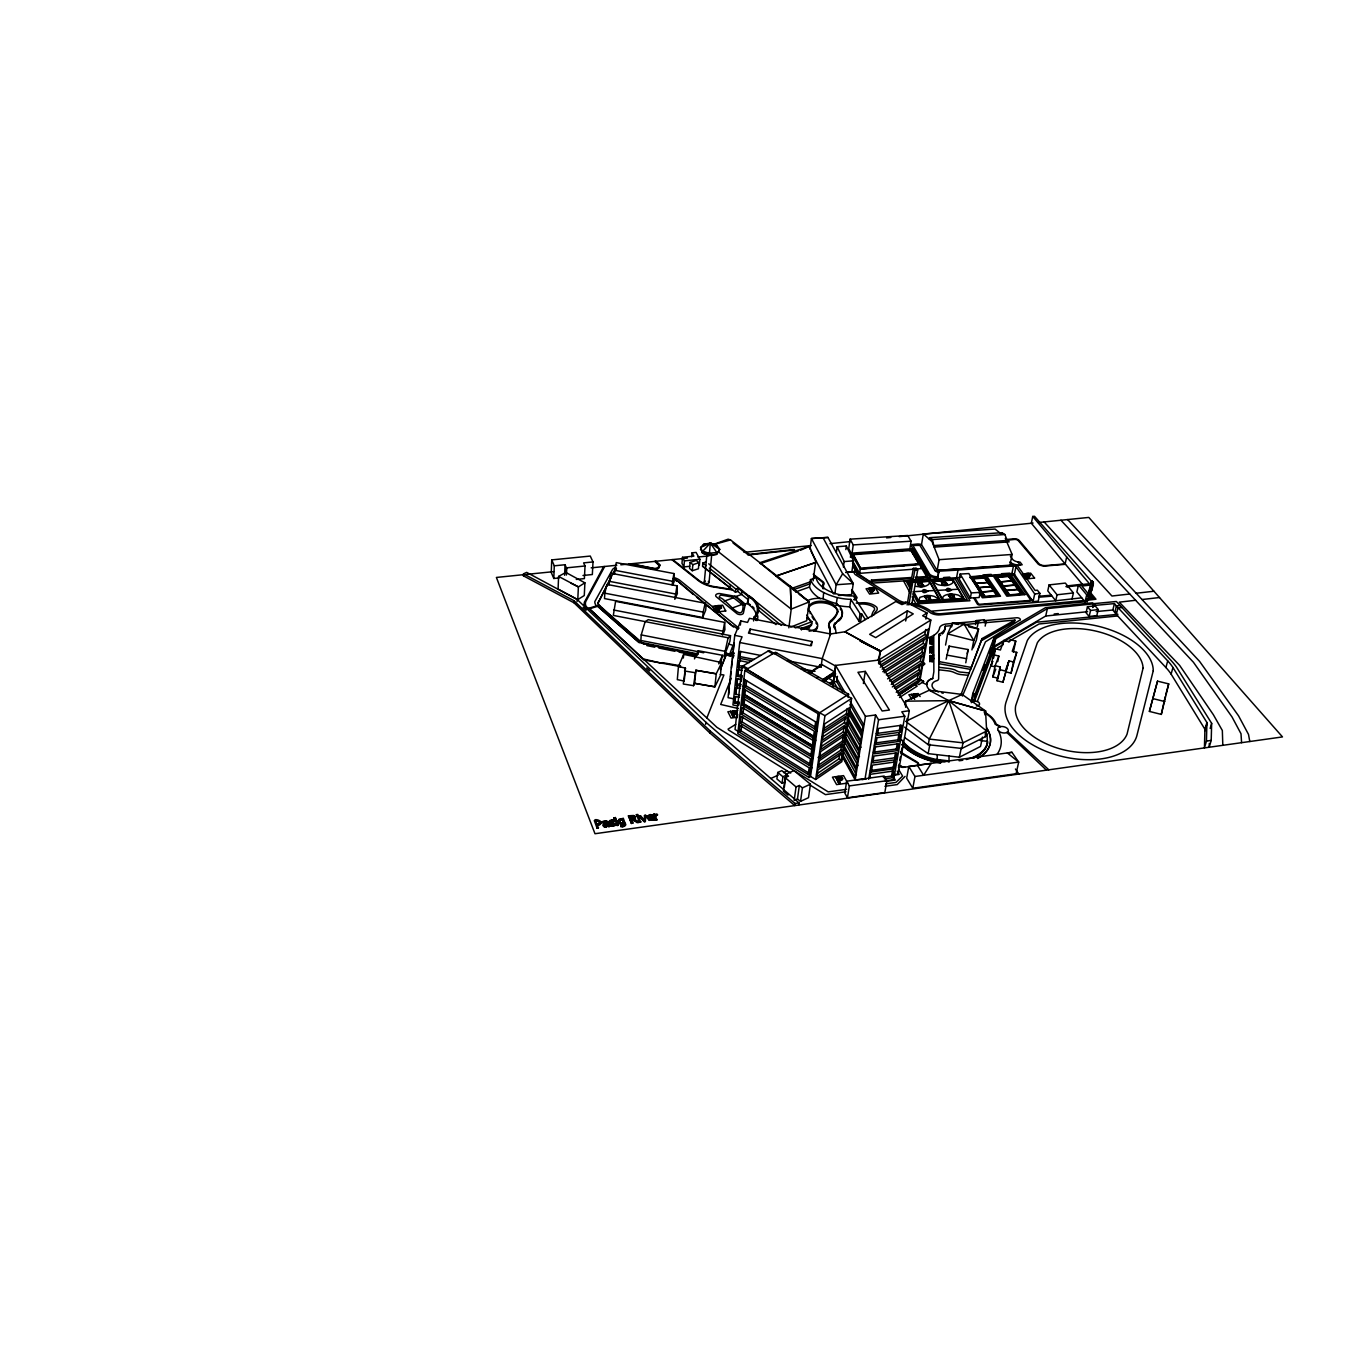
<?xml version="1.0" encoding="UTF-8"?>
<svg xmlns="http://www.w3.org/2000/svg" width="1350" height="1350" viewBox="0 0 1350 1350"><rect width="100%" height="100%" fill="white"/><g stroke="black" fill="none" stroke-linecap="round" stroke-linejoin="round"><path stroke-width="1.5" d="M905.631 707.248L905.631 701.173L929.222 690.255L962.145 694.44L985.567 710.994L986.647 731.042L985.483 736.661L961.875 748.474L928.243 744.727L904.618 727.127M523.513 573.851L574.037 600.733L710.151 730.958L795.032 803.469L794.745 805.596L709.948 733.067L573.936 602.758L523.462 575.842L523.513 573.851L526.669 572.383L577.192 599.518L705.864 722.233L799.014 802.913L798.711 805.039M1209.279 743.445L1209.178 747.242L1211.203 740.424L1211.659 723.347L1176.441 667.035A105.165 57.544 13 0 0 1170.467 659.812L1116.349 601.492L1094.259 603.619L1093.483 606.825M644.321 820.327L644.49 815.501L645.722 815.333L645.351 821.526L644.271 821.678L639.326 816.548L640.626 816.041L644.321 820.327L640.626 816.041M1206.917 722.503L1204.926 729.27L1204.436 747.917L1206.444 741.099L1206.917 722.503L1172.947 667.491A69.322 37.513 13.4 0 0 1167.716 660.892L1116.433 605.981L1119.825 605.593M582.981 575.488L592.346 574.526L593.004 561.938L590.271 556.065L551.728 559.896L551.256 572.518L553.804 578.475L559.153 577.918M553.804 578.475L554.293 565.819L551.728 559.896M951.463 625.674L945.321 626.214A21.921 11.998 9.7 0 1 939.127 634.196L938.638 678.898A4.826 2.734 10.4 0 1 935.972 680.923A10.952 6.261 10.7 0 0 935.162 690.188A10.26 5.856 10.7 0 0 936.444 690.981L937.896 691.673A10.26 5.856 10.7 0 0 938.402 691.875M558.596 576.416L558.09 589.089L577.783 599.619L584.28 595.519L584.904 582.829L565.819 572.434L558.596 576.416L578.391 586.896L584.904 582.829M564.604 575.269L565.042 564.739L554.293 565.819M566.19 573.278L566.409 567.861L565.042 564.739M566.409 575.049L566.713 567.827M573.936 602.758L574.037 600.733M577.091 601.526L577.192 599.518M577.783 599.619L578.391 586.896L571.134 583.284M593.004 561.938L583.605 562.883L585.023 565.987L584.398 578.61L576.298 579.437M790.712 773.077L716.968 727.38L588.853 608.259L597.054 605.711L639.09 642.516L697.191 654.986M933.323 646.144L932.108 649.62M933.373 641.301L931.821 644.608L933.069 640.98M933.592 658.901L931.972 662.074L933.559 658.547M931.922 658.209L933.407 654.649L931.905 658.007M639.09 642.516L597.054 605.711M597.51 606.116L596.633 606.083A15.744 8.792 3.4 0 1 594.81 601.627L612.579 569.43A7.931 4.32 3.6 0 1 616.039 567.422M697.579 654.666L643.275 643.68L599.467 606.234A8.758 4.894 3.4 0 1 598.033 603.045L614.824 569.886A4.522 2.464 3.6 0 1 616.494 568.637M599.467 606.234L599.518 605.458A8.758 4.894 3.4 0 1 598.084 602.286M604.834 593.173L604.513 598.573L702.675 617.507L705.645 610.318L706.168 604.918L705.173 603.231L606.909 584.398L604.834 593.173L703.181 612.107L702.675 617.507M601.29 823.196C600.413 817.881 587.79 819.585 600.851 821.694M608.934 584.871L610.875 573.227L676.974 585.833L677.346 593.595L674.814 599.333L676.974 585.833M595.873 821.205C598.86 819.72 602.066 824.732 597.004 824.496L595.873 821.205L599.113 821.273L599.889 823.382M597.004 824.496L599.754 823.314M597.122 828.276L598.421 827.769L597.122 828.276L594.287 820.547M601.206 823.298C594.844 825.879 600.952 826.267 601.172 821.931M614.52 573.834L614.824 569.886M722.874 634.854L724.899 629.691L724.663 622.384L615.6 601.341L613.305 615.414L728.123 637.774L730.519 635.664L648.202 619.684L645.148 621.658L641.233 634.922L640.845 640.474L703.671 652.776M606.454 822.369C602.353 823.028 600.716 821.053 606.167 820.918A2.143 1.401 3.3 0 1 607.483 821.559L609.508 826.538L608.091 825.778L605.138 827.179A2.244 1.468 3.3 0 1 603.939 826.689L603.18 825.39M602.623 822.774L602.269 821.492M603.366 824.276L606.808 822.555M607.77 825.339C600.936 818.488 606.994 832.984 607.179 823.466M608.31 826.706L608.091 825.778M609.508 826.538L608.327 826.386M613.98 824.698L610.234 824.648L610.622 826.031C626.4 825.964 599.096 817.138 615.398 824.394M610.622 826.031L610.234 824.648M613.946 824.057C599.889 821.526 620.392 818.387 610.166 820.581M614.031 818.083L615.414 817.56L615.786 818.842L614.031 818.083L615.414 817.56M610.571 821.441L613.997 821.07L610.352 821.728M614.419 819.045L614.048 817.746M614.891 819.619L616.072 819.788L618.283 825.306L617.085 825.474L614.891 819.619L616.089 819.45L618.283 825.306M1089.889 597.223L1088.151 596.16L1089.889 597.223L1093.382 582.474L1091.914 580.686L1088.066 593.679M615.786 818.842L614.436 818.708M617.085 825.474L618.317 824.985M619.447 821.239L620.072 819.754L622.536 819.602C627.379 828.765 614.081 819.501 622.519 819.939L623.751 822.96M624.341 825.019C618.553 825.458 622.316 827.381 624.442 824.513M625.556 825.086C622.536 828.225 619.515 826.841 625.371 825.508M618.283 820.53L623.329 818.438L625.523 824.327M623.329 818.438L619.245 819.045L618.182 821.053M624.409 824.833L624.257 824.209M640.069 641.959L599.518 605.458M638.837 822.099L631.547 820.024L632.762 822.96L631.462 823.466L628.476 815.788L633.487 815.501A2.717 1.772 4.1 0 1 634.922 816.446L635.361 818.049A3.223 2.109 4.1 0 1 634.787 819.264L638.82 822.437L634.112 819.703M634.078 817.898L631.192 819.551C626.636 812.413 639.174 818.724 631.209 819.214L630.079 816.446M643.275 643.68L640.136 641.166M631.462 823.466L628.476 815.788M632.728 823.298L631.547 820.024M588.853 608.259L643.866 659.88L680.518 666.579M638.82 822.437L637.183 822.673L632.998 819.838M636.373 814.641L638.094 815.754L636.744 815.94L636.373 814.641L637.723 814.455L638.094 815.754M832.883 619.971A53.156 29.261 7 0 0 837.472 612.799L837.776 609.964L833.929 604.918A14.732 8.117 7.7 0 0 814.708 602.066A14.732 8.117 7.7 0 0 810.321 612.141L810.135 613.609M636.744 815.94L638.128 815.417M637.234 816.514L638.415 816.345L637.234 816.514L639.495 822.336L640.71 821.846L639.495 822.336M644.49 815.501L645.722 815.333M644.271 821.678L639.343 816.21M645.351 821.526L644.304 821.34M648.219 817.56L651.983 816.699L648.219 817.56L648.169 816.598M653.451 817.256C639.816 818.201 659.07 819.737 651.645 814.978A2.413 1.569 4.6 0 0 649.974 814.607L647.072 816.598M662.327 663.424L643.916 659.087M653.434 814.252L655.779 819.737L656.944 819.906L655.746 820.074L653.417 814.59L654.615 814.084C656.859 816.075 658.749 812.227 654.936 815.231M672.081 584.803L673.903 573.548L616.275 562.612L614.739 570.274L672.367 581.242M648.54 817.931L650.194 819.821L653.873 818.572L654.278 819.923L649.114 820.344L647.021 816.801M654.615 814.084L653.417 814.59M654.278 819.923L649.789 820.26L647.308 818.049M657.602 814.725L655.273 816.008L657.501 815.062M672.975 578.509A12.218 6.699 4.6 0 1 677.295 580.753L693.326 594.489M699.317 565.329L699.874 559.288L696.111 552.42L692.061 552.825L693.866 556.133L682.492 557.297L681.986 563.338L683.893 566.916L689.681 566.308M683.893 566.916L684.416 560.858L682.492 557.297M678.442 666.596L685.429 668.048L683.303 684.011L693.546 685.682L694.659 683.336L714.909 686.829L720.377 675.574L721.71 662.597L683.674 654.345L678.442 666.596L677.312 679.624L684.264 681.075M690.103 562.41L689.58 568.451L692.297 570.729L698.406 568.772L698.962 562.714L696.229 560.452L690.103 562.41L692.837 564.671L692.297 570.729M691.706 556.841L692.061 552.825M683.353 658.041L683.674 654.345M684.433 679.219L685.429 668.048M707.535 554.951L702.54 553.163L700.599 547.476L703.569 544.337L710.37 543.071L717.103 545.586L719.736 549.366L716.597 554.361L711.045 555.255M703.401 546.193L703.569 544.337L708.817 543.814M672.722 559.575L698.642 580.163A26.274 14.226 5.6 0 0 713.289 586.44L732.038 589.444L702.557 566.19L702.844 563.068L706.236 561.853M693.546 685.682L695.874 670.309L716.226 673.802L721.71 662.597M704.295 582.171L706.928 554.006A2.43 1.299 5.3 0 0 709.442 555.424A2.43 1.299 5.3 0 0 711.754 554.226L709.071 582.373M697.967 654.261L698.304 650.734L722.503 655.307L720.444 664.031M716.917 547.459L717.103 545.586L710.37 543.071L700.599 547.476L702.54 553.163L709.003 555.137L716.597 554.361L719.736 549.366L710.37 543.071L702.709 551.273L709.172 553.264L716.766 552.487L710.37 543.071L709.206 555.542M715.365 606.42C716.293 605.273 721.896 604.783 721.491 607.922C718.2 609.795 718.976 609.103 717.964 611.246L715.365 606.42C719.145 604.159 724.494 609.086 717.795 608.783L716.799 606.319L717.795 608.783M705.662 724.326L705.864 722.233M717.964 611.246L715.416 605.88M932.293 643.056L931.787 639.023L930.167 639.529M932.226 639.039L932.209 643.494L930.353 643.275L930.369 639.073L931.348 638.972C933.052 641.537 929.796 643.714 931.399 642.971M930.386 647.916L932.175 647.781L932.361 652.134L929.964 651.847L929.998 647.73L930.201 651.527M930.234 660.015L932.884 660.133L930.707 660.285C928.564 653.974 934.774 655.881 932.377 660.96L930.487 660.724L930.623 656.336L931.534 656.319L931.551 660.437M709.948 733.067L710.151 730.958M722.385 634.753L724.663 622.384M748.018 599.535L737.792 591.418L735.446 592.211L730.013 587.79L730.333 584.651L709.307 568.148M931.871 643.191L931.787 639.023M931.77 647.916L932.175 652.269L930.285 652.05L930.403 647.173L929.711 649.35M931.821 651.983L931.736 647.747M932.394 656.404L932.023 660.656M728.123 637.774L723.938 656.758L729.945 641.183L730.519 635.664M726.216 654.986L730.789 655.914L726.216 654.986L720.36 669.566M728.814 644.085L732.999 645.317L729.709 654.058L725.304 653.197L729.709 654.058M735.446 592.211L735.784 589.056L730.333 584.651M677.295 580.753L733.573 626.906L704.599 603.568M737.792 591.418L738.129 588.263L735.784 589.056M734.079 652.911L731.936 652.472L733.995 653.687M925.881 619.076L926.961 612.967L905.951 602.033L902.019 604.631L895.843 601.526L844.965 631.766L830.587 633.977L749.452 618.317L747.546 622.417L740.796 620.949L734.737 635.327L728.072 697.663L733.455 698.794M728.646 694.642L729.354 688.028M729.776 684.146L730.316 679.151M730.553 676.941L731.076 671.912M731.498 668.014L732.223 661.264M732.645 657.332L733.185 652.236M733.421 649.991L734.164 643.14M738.129 588.263L741.909 591.334L741.572 594.472L736.02 596.481L719.888 593.578A4.05 2.228 5.6 0 0 715.888 594.844L715.719 595.232A4.05 2.228 5.6 0 0 716.411 596.869L736.881 613.558A3.662 2.042 6.1 0 0 740.931 614.554A3.662 2.042 6.1 0 0 743.445 612.833L745.318 604.209L748.001 603.214A32.029 17.921 5.8 0 1 750.313 604.766M733.219 717.12L730.586 711.366L733.219 717.12L734.383 716.462L733.371 714.504L734.333 716.985M740.357 625.084L740.796 620.949M733.016 714.437L732.004 711.821L733.016 714.437L735.716 714.066L736.763 712.614L732.679 711.096M734.737 635.327L742.078 636.846L739.733 642.499L732.932 704.97L737.066 705.797M738.72 703.907L734.636 703.08L735.362 696.448L739.446 697.275M735.598 694.221L736.881 686.07L735.598 694.221L739.699 695.048M740.678 686.188L736.577 685.344L737.303 678.628L741.437 679.455M741.69 677.211L737.556 676.384L738.298 669.617L742.331 670.427M738.534 667.373L739.935 658.817L738.534 667.373L742.584 668.183M751.68 660.707L739.53 658.311L740.289 651.442L760.59 655.425M734.636 703.08L735.699 696.701M736.577 685.344L737.691 678.797M737.556 676.384L738.855 668.098M739.53 658.311L740.728 651.476M757.232 620.511L755.139 617.288A32.13 17.871 5.8 0 0 748.828 595.721L747.191 603.501A32.214 18.039 5.8 0 1 756.472 615.853M748.001 603.214L748.828 595.721M848.104 697.494L848.593 694.237L775.508 652.219L744.846 670.427L737.775 733.539L809.055 777.499L810.54 776.503L815.67 779.49L841.843 761.687L851.614 698.372L769.061 650.498L742.044 666.461L735.058 729.489L808.194 774.562L809.663 773.55L739.935 730.148M737.319 717.727L737.691 714.369M738.686 705.375L739.058 701.983M741.336 681.514L741.909 676.316M749.621 633.234L750.077 629.1L811.974 641.52L811.417 645.671M739.918 725.338L739.176 732.038L741.049 730.839L741.673 725.271M740.171 723.077L740.931 716.344L810.405 758.7L809.443 765.517L740.171 723.077L742.095 721.913L742.669 716.85M741.96 712.226L812.227 755.46L810.726 756.456L741.184 714.116L741.96 707.316L811.704 749.604M742.213 705.071L742.972 698.237L744.542 697.292L743.766 704.109L813.577 746.314L812.025 747.326L742.213 705.071L744.12 703.89L744.508 700.481M745.436 689.833L744.846 694.997L814.928 737.1L813.324 738.129L743.226 695.976L745.048 679.877M744.272 686.812L746.01 685.749L746.601 680.552M743.867 706.151L743.108 712.935L741.184 714.116M753.57 620.966L753.992 617.186A32.316 17.972 5.8 0 0 748.018 596.008M768.926 740.947L769.213 738.686M788.839 627.851L791.252 608.951L790.374 586.339L730.519 539.933L728.139 539.19L712.429 544.792M782.055 783.27L782.916 776.739L786.999 774.9L781.819 770.614L777.752 772.453L776.908 778.967L782.055 783.27L784.772 782.021M810 549.349L811.417 538.515L827.938 537.418L853.251 583.538L851.614 594.557L838.367 595.519M801.428 629.977L801.613 628.492A11.441 6.379 7.4 0 0 811.671 623.346L806.827 615.06M647.106 816.261L647.072 817.729M820.327 598.742A36.534 19.693 8 0 1 809.511 587.031L810.489 579.606L816.142 577.614A30.375 16.284 8 0 0 853.403 595.958L867.983 618.351M800.533 801.377L802.423 787.86L799.352 785.464L797.479 798.981L800.533 801.377L808.498 797.681L810.439 784.181L793.918 770.58L786.105 774.107L788.552 776.149L785.194 777.617L783.405 791.1L788.012 795.099M784.299 787.59L786.105 774.107M813.139 580.837L815.586 562.41L775.896 576.146L789.21 586.575M811.299 625.624A11.441 6.396 7.4 0 0 811.468 624.831L811.907 621.658L807.081 617.861M1088.589 594.321L1092.116 581.108L1087.307 601.611L940.191 614.874A10.007 5.4 9.8 0 1 930.791 613.035L929.272 611.938A30.611 16.757 9.4 0 0 910.018 604.294M785.194 777.617L796.044 786.932L794.171 800.449L797.479 798.981M807.536 600.666A18.546 10.209 7.7 0 1 819.619 598.371L823.095 598.691L823.669 592.549L821.34 591.283A36.636 19.626 8 0 1 810.489 579.606M836.392 552.167L837.152 546.733L846.349 545.991L853.47 560.807L851.85 571.742L846.298 572.214M808.194 774.562L809.156 767.796L738.771 724.646M810.726 756.456L814.32 731.177L744.002 689.091M743.091 686.104L814.641 728.882L815.636 721.862M830.115 634.095A68.378 38.509 6.6 0 0 829.524 628.864L829.558 626.754A13.044 7.256 8.2 0 1 830.756 620.629A53.19 29.244 7 0 0 837.675 611.331L837.472 612.799M830.756 620.629L830.537 622.114A13.027 7.256 8.2 0 0 829.339 628.239M834.857 593.966L836.156 584.752L842.636 573.716L822.96 537.621M809.055 777.499L818.134 713.728L848.593 694.237M810.54 776.503L819.653 712.766L742.044 666.461M837.574 611.432L835.026 605.947M836.376 603.585L837.236 597.577L836.021 597.24A47.554 25.363 8 0 1 824.698 593.055L823.669 592.549M836.798 603.906L836.578 605.374L836.477 603.669L837.945 604.8A23.642 13.044 7.6 0 1 839.076 619.447L834.587 624.476A10.108 5.619 8.2 0 0 834.283 627.446L834.789 628.864M834.587 624.476L839.076 619.447M834.283 627.446L834.486 625.961A10.108 5.619 8.2 0 1 834.806 622.991M843.379 567.051L844.172 561.583L837.152 546.733M845.826 549.602L846.349 545.991M909.512 550.699L911.098 541.181L907.706 535.494L850.095 539.156L848.728 548.691L851.732 554.242M815.67 779.49L824.934 715.702L851.614 698.372M819.619 758.498L820.614 751.646L845.033 735.345L843.986 742.163L819.619 758.498L818.033 757.536L842.4 741.217L843.446 734.417M850.399 557.331L851.006 553.196L911.976 548.708L921.898 564.469L921.189 568.603L859.629 573.345L852.458 560.891M833.439 684.096L833.254 680.923L829.778 683.252M822.521 679.826L834.587 671.777L834.249 674.055L835.701 673.869M832.781 687.251L835.532 665.364L865.418 716.344L855.191 779.962L865.418 779.102M851.85 554.479L853.251 544.911L850.095 539.156M832.646 686.947L835.701 666.09L822.217 658.682L830.604 633.926M859.866 567.067L852.862 553.972L910.541 549.804L919.266 563.777L912.904 564.975M842.805 692.061L836.663 681.497L837.422 676.333M850.871 599.366L860.085 613.609L861.705 613.997L860.558 621.506L858.938 621.118L849.758 606.842L850.871 599.366A36.636 19.626 8 0 1 837.236 597.577M855.984 570.291L855.967 571.573L845.674 572.484M852.998 564.84L857.267 573.919L897.733 599.687A14.664 7.881 9.2 0 0 903.184 602.151L906.373 602.539M852.66 562.241L858.313 573.801L872.252 583.082L930.167 579.099L930.487 577.294L913.748 549.349L912.144 549.602L927.889 576.45L915.351 577.243M859.629 573.345L860.271 569.177L851.006 553.196M852.862 553.972L860.895 568.839L867.122 568.384M858.938 621.118L860.085 613.609M821.678 737.623L844.442 722.587L845.235 717.407M816.514 774.073L839.025 758.818L839.784 753.789M820.631 746.955L843.328 731.869L844.104 726.739M818.269 765.315L840.831 750.111L841.607 745.048M823.601 728.713L846.416 713.728L847.226 708.514M842.501 778.764C841.523 775.794 833.962 776.638 838.468 780.317L841.067 779.558L840.358 777.263M841.219 760.134L842.248 753.418L817.982 769.837L816.986 776.587L841.219 760.134L839.025 758.818M842.602 751.174L843.649 744.407L819.298 760.759L818.303 767.559L842.602 751.174L840.831 750.111M845.387 733.084L846.433 726.233L821.947 742.466L820.952 749.351L845.387 733.084L843.328 731.869M846.788 723.971L847.851 717.053L823.298 733.219L822.285 740.171L846.788 723.971L844.442 722.587M848.205 714.774L849.285 707.805L824.648 723.904L823.635 730.924L848.205 714.774L846.416 713.728M838.468 780.317L837.169 777.263M930.538 642.988L929.88 638.077L932.631 638.381L930.15 638.094M930.15 644.406L930.032 641.824L932.715 642.667L930.015 643.072L930.049 639.006M930.454 650.97L929.762 653.164L930.066 650.936M930.656 659.644L929.948 661.837L930.268 659.61M838.924 783.506L835.549 776.722L838.924 783.506L840.156 783.337L838.958 780.435L842.569 778.95M868.539 588.87C869.484 587.773 874.648 587.385 874.378 590.254C871.29 592.026 872.471 591.351 871.493 593.325L868.539 588.87C871.746 586.794 877.399 591.317 871.054 591.047L869.957 588.769L871.054 591.047M840.156 783.337L838.958 780.435M871.189 581.833L871.476 580.028L911.166 577.513M872.252 583.082L871.476 580.028M871.493 593.325L868.607 588.364M863.392 683.522L865.299 671.389L857.942 672.283L882.141 710.994L889.414 710.033L865.299 671.389M847.446 797.783L844.813 793.058L846.669 781.211L884.132 776.031L886.899 780.705L884.841 792.517L847.446 797.783L849.336 785.919L843.514 775.626L832.444 777.161L836.595 784.603L847.733 783.067M892.552 774.917L898.071 774.039L909.309 710.691L878.141 660.133L880.47 651.24L930.825 620.038L922.641 615.752L926.961 612.967M878.529 663.204L880.487 651.206L844.965 631.766L880.47 651.24L860.136 640.879L866.278 644.102M879.188 664.318L880.031 659.205L928.412 629.066L927.214 635.799L880.639 664.959M965.773 662.816L968.068 649.536L949.101 646.093L946.114 659.222M865.097 778.545L875.559 714.977L865.418 716.344M868.658 779.304L878.546 719.752L875.559 714.977M870.362 777.6L869.94 772.588M871.29 771.964L872.438 765.163L895.32 761.923L894.139 768.707L871.29 771.964L870.429 770.529L893.244 767.273L894.139 768.707M875.475 746.904L874.327 753.806L897.311 750.6L898.526 743.715L875.475 746.904L874.496 745.301M919.131 564.519L910.541 549.804M913.444 551.121L913.748 549.349M907.116 604.969L913.326 568.367L916.211 568.063L917.662 570.105L911.739 604.682M931.382 691.251A14.377 8.201 10.6 0 1 932.715 678.527L933.862 671.743L933.744 635.377A29.278 16.048 9.5 0 1 927.315 638.027M905.681 621L907.403 610.824L913.258 613.896L875.694 637.639L869.636 634.331L907.403 610.824M908.871 605.002L914.76 570.409L913.326 568.367M1005.294 538.38L1012.129 554.445L1009.935 565.161L937.153 570.476L921.51 544.624L923.332 533.942L995.051 529.048L1001.582 534.229L1001.903 532.693L929.61 537.671L929.34 539.224M919.029 580.551L920.076 580.466M919.738 580.5L918.996 582.542L919.333 580.534M895.708 759.679L896.906 752.861L873.939 756.067L872.809 762.919L895.708 759.679L894.577 757.839L895.472 752.726M900.534 732.223L901.766 725.237L878.563 728.392L877.399 735.379L900.534 732.223L899.37 730.367L900.281 725.136M884.284 778.899L892.552 777.701L891.557 776.064L892.738 769.331M893.244 767.273L894.442 760.489L895.32 761.923M897.311 750.6L896.316 748.997L897.21 743.833M898.914 741.437L900.129 734.501L877.011 737.691L875.863 744.626L898.914 741.437L897.919 739.851L899.134 732.932M904.972 704.953L905.631 701.173L948.746 700.65L985.567 710.994L984.791 714.791M892.552 777.701L893.734 770.968L870.919 774.225M929.61 537.671L932.377 539.561L934.183 547.104L1009.125 541.873L1007.201 539.46L1013.867 538.768A4.134 2.076 10.5 0 1 1019.115 540.337L1038.859 563.642A5.248 2.666 11.1 0 0 1045.541 565.566L1065.133 563.895L1083.004 585.006L1068.356 586.642A2.784 1.434 11.8 0 0 1067.124 587.301M909.309 710.691L901.783 711.821L904.787 716.226L893.616 779.709L885.313 780.908M898.493 767.492L899.083 764.134M899.775 760.202L900.382 756.81M901.074 752.878L901.986 747.782M902.677 743.816L903.285 740.391M906.542 721.997L907.166 718.521M913.562 698.186L911.503 694.356L914.726 699.351M928.614 597.527L929.796 597.628M929.762 596.903L928.699 599.721L928.716 596.987M928.699 599.721L928.986 597.493M912.819 695.301L916.228 695.908L914.102 697.292L912.904 694.794L917.46 696.077M882.124 669.161L923.181 643.342L923.771 640.001M879.981 662.529L924.851 634.5L925.746 629.471M889.532 681.041L920.396 661.129L921.274 656.201M886.326 674.899L921.932 652.337L922.809 647.376M914.102 697.292L912.904 694.794M896.231 692.297L917.426 678.594L918.304 673.717M892.316 686.914L918.877 669.853L919.755 664.959M937.153 570.476L939.094 559.693L932.023 541.586L923.332 533.942M938.722 570.223L937.896 578.88L938.722 570.223L1015.605 565.228A1.823 0.928 10.7 0 1 1017.427 565.65L1035.079 590.439L1037.374 590.186L1039.905 593.376L1038.217 601.121L1033.02 601.712L1014.407 574.273A2.295 1.181 10.7 0 0 1011.892 573.632L970.903 576.686M898.155 693.394L919.35 679.674L920.514 673.161L895.742 689.124M894.341 688.078L920.903 670.984L922.067 664.453L891.236 684.416M891.608 682.222L922.455 662.276L923.636 655.695L887.591 678.881M888.452 676.097L924.024 653.501L925.222 646.869L884.216 672.773M882.799 671.676L925.611 644.676L926.809 637.993L880.284 667.187M930.825 620.038L919.839 681.227L897.952 695.436M923.721 662.799L924.21 663.862L922.573 664.959M922.219 682.476L926.792 684.653A14.377 8.201 10.6 0 1 932.766 678.324L932.715 678.527M930.015 643.072L932.226 643.326M920.548 679.641L923.619 681.581L920.514 679.826M908.803 766.446L906.677 778.191L912.802 788.265L1016.077 773.736L1018.693 762.075L1011.96 752.304L908.803 766.446L914.963 776.486L912.802 788.265M942.671 578.661L943.853 578.762M929.964 651.847C933.238 652.354 928.597 644.726 932.631 648.253M943.414 579.336L942.654 581.377L943.026 579.369M932.361 639.799L932.715 642.667M842.636 778.579L841.944 780.199L838.856 781.026M930.403 660.201L930.184 656.353L932.833 656.977M932.361 652.134C931.838 650.211 929.526 654.058 931.247 647.848L931.365 651.915M945.321 626.214L944.949 628.189A21.904 11.998 9.7 0 1 943.431 632.711M939.127 634.196L939.33 663.744L970.667 669.414L982.074 638.567L1014.913 620.089L1014.491 622.029L981.669 640.541M952.864 596.531L953.91 596.447M953.201 598.489L953.184 596.514M1033.02 601.712L1034.691 593.966L1015.976 566.629A2.295 1.181 10.7 0 0 1013.462 565.971L957.994 570.071L956.559 577.766L969.941 600.75L915.958 603.872L912.144 596.801M945.557 645.064L947.649 633.909L952.358 623.16L964.086 624.038L978.564 629.016L976.371 640.136L973.164 647.882M928.243 744.727L929.323 739.007L907.318 722.689M960.171 574.054L959.226 579.15L970.346 598.033L979.138 597.51L980.134 592.38L968.861 573.564L960.171 574.054L971.342 592.903L970.346 598.033M951.666 626.856L952.358 623.16L958.416 624.51M982.479 737.083L980.539 746.432L959.394 757.249L928.159 753.621L929.914 744.221M948.324 650.194L949.101 646.093M937.187 760.556L937.237 754.667M967.258 653.653L968.068 649.536M975.544 624.611L976.337 620.578L984.201 619.667L985.972 622.063L985.162 626.113M949.016 761.94L949.033 756.034M971.933 649.907L973.772 640.592L978.564 629.016L968.49 626.771M977.299 627.024L978.109 622.991L976.337 620.578M982.074 638.567L961.318 693.799A8.691 4.978 10.9 0 1 960.795 694.71M959.394 757.249L961.284 747.849M1093.567 603.838L1047.381 608.58L995.625 638.736L994.073 646.296L973.654 701.73L971.257 701.207L972.81 693.478L994.022 637.926L1045.592 607.601L1092.707 602.809L1093.567 603.838L1092.673 607.534M961.875 748.474L963.006 742.837L948.746 700.65L929.222 690.255M973.654 701.73L975.206 693.984L995.625 638.736M1001.903 532.693L1004.923 534.533L1007.151 540.456L1006.189 542.16M992.469 645.486L994.022 637.926M994.731 666.799L991.103 665.888L993.397 654.733L995.524 648.793L1000.434 650.008L1003.809 640.474L1009.412 641.841L1010.154 639.714L1015.757 641.081L1013.394 652.168M993.617 658.074L995.524 648.793M1011.892 573.632L1013.462 565.971M995.153 665.685L1000.316 667.001L997.971 678.223L992.841 676.89L995.153 665.685L998.865 656.083L993.397 654.733M1014.407 574.273L1015.976 566.629M997.701 661.669L998.865 656.083M1003.05 644.169L1003.809 640.474M1015.757 641.081L1012.247 651.257L1016.736 652.354L1013.445 661.972L1008.956 660.859L1002.915 682.256L997.026 680.721L1000.316 667.001M986.833 734.754L987.036 733.776L987.39 743.513A46.018 27.169 11.2 0 1 973.181 758.16M1089.096 597.324L1092.589 582.559L1034.505 516.274L1032.733 516.459L1031.316 523.243L1065.471 564.3L1045.862 565.971A6.446 3.274 11.1 0 1 1038.319 564.233L1018.119 540.439A3.054 1.536 10.5 0 0 1014.424 539.46L1007.741 540.152M987.407 742.348L987.609 741.369L980.168 740.526M1027.941 578.256L1024.768 573.666L1028.852 578.154M1002.915 682.256L1008.956 660.859L1005.294 671.034L999.371 669.499M1027.266 576.163C1024.059 571.539 1028.346 578.627 1030.337 575.201M1006.577 672.03L1011.066 673.144L1013.445 661.972M1016.736 652.354L1011.066 673.144M1161.304 714.403L1168.712 683.893L1157.524 681.142L1149.39 711.416L1161.304 714.403L1165.202 696.651M1072.035 598.911L1073.402 592.937L1065.336 583.082L1049.085 584.904L1047.769 590.861L1055.717 600.767L1081.704 597.814M994.073 646.296L1045.727 616.022L1047.381 608.58M703.181 612.107L705.173 603.231M1049.085 584.904L1057.067 594.776L1055.717 600.767L931.078 611.179A32.248 17.651 9.4 0 0 911.385 603.231M1065.133 563.895L1066.686 556.993L1032.733 516.459M1078.481 584.921L1076.861 591.924L1085.046 601.864L1086.699 594.844L1078.481 584.921L1089.45 583.706L1066.686 556.993M1089.298 591.756L1090.176 588.06M1091.036 584.381L1091.914 580.686M1092.842 581.799L1088.691 596.835L1091.644 581.394M1087.459 606.707L1086.041 612.714L1089.129 616.494L1096.808 615.6L1098.259 609.576L1095.137 605.812L1087.459 606.707L1090.564 610.47L1089.129 616.494M1091.779 590.591L1093.433 583.622L1091.104 580.787M1087.071 599.029L1093.483 598.286L1090.597 594.169M1204.926 729.27L1171.125 674.139A69.137 37.614 13.4 0 0 1165.911 667.541L1116.315 614.486L1112.839 610.014L1114.425 603.602L1095.677 605.323L1094.259 603.619M1116.433 605.981L1114.847 612.394L1116.197 612.242M971.342 702.726A4.185 2.396 11.5 0 1 972 701.612L974.599 700.92L995.068 646.667L1036.564 622.215L1116.315 614.486L1117.935 607.972L1121.58 607.551M930.859 639.056L930.909 643.056L930.909 638.888M930.842 647.612L930.96 651.679M931.011 656.404L931.095 660.352M1149.39 711.416L1157.524 681.142M736.729 713.475L733.32 715.028M1165.911 667.541L1167.716 660.892M1171.125 674.139L1172.947 667.491M1165.708 694.828L1168.712 683.893M1204.976 730.755L1206.967 723.988M1210.157 728.426L1211.659 723.347M615.414 824.411L613.879 825.711L610.656 825.694M930.437 639.191C932.85 641.166 934.554 633.015 932.158 640.896M933.154 641.52L933.221 637.639L932.597 639.191M932.631 641.452C933.457 637.065 933.306 644.541 930.184 641.841M933.137 640.693L932.715 642.398L930.201 642.043M932.985 646.599L932.934 650.244M932.664 650.548L933.086 648.608M932.513 651.426L929.745 650.734L932.631 651.122L933.019 649.114M932.85 658.581L933.289 657.248M933.289 657.163L932.867 659.441M933.306 657.889L932.816 659.829L929.948 659.492L932.732 660.099M933.036 638.584L932.631 640.828L933.052 639.529M932.631 648.877C933.812 643.309 931.888 652.472 933.086 648.287M932.833 657.298L933.272 655.661M932.85 657.939L933.289 655.982M809.73 672.705L821.61 664.166M821.289 666.444L821.002 667.305L822.217 658.631L739.733 642.499M811.974 641.52L810.523 645.756L748.457 633.116L750.077 629.1M814.641 743.259L815.737 740.171L814.523 739.429M991.103 665.888L992.706 661.416M933.39 654.969L933.323 658.969L933.221 654.683M648.135 816.919L650.042 815.4L651.966 817.037M977.299 701.511L992.571 661.281M932.631 638.381L929.931 638.381M931.821 644.608L933.052 641.166M971.257 701.207L974.177 693.512M982.969 670.461L985.162 664.689M989.55 653.164L991.744 647.409M997.026 680.721L997.971 678.223M930.082 647.021L932.58 647.308L929.863 647.308M932.091 649.417L933.002 646.059M933.339 649.873L931.77 653.4L933.052 649.873M933.542 654.851L932.31 658.058M992.841 676.89L995.794 669.178M706.826 718.031L723.904 674.983L720.292 674.494M730.789 655.914L731.936 652.472M720.444 668.773L726.283 654.21M731.346 678.139L720.681 704.447L738.281 708.531M732.459 659.036L733.995 655.358M962.398 696.077L985.466 641.824L1018.929 620.679A2.666 1.417 11.3 0 0 1020.094 618.941A2.666 1.417 11.3 0 0 1016.702 617.76L983.779 620.663M718.689 663.846L722.503 655.307M672.671 584.938L674.156 581.648L673.903 573.548M694.457 658.901L698.304 650.734M962.145 694.44L948.746 700.65L929.306 739.091L963.006 742.837L986.647 731.042L948.746 700.65L905.631 721.423M598.033 603.045L611.061 577.851M612.917 574.256L614.773 570.645A4.522 2.464 3.6 0 1 616.461 569.396M932.783 655.931L929.88 655.543L932.664 656.235M603.653 566.578L585.259 600.683A13.432 7.509 3.2 0 0 584.314 604.749L584.516 605.34A13.432 7.509 3.2 0 0 586.153 607.618L587.908 609.306L597.004 606.487M604.716 566.46L586.288 600.581A16.504 9.231 3.3 0 0 585.512 604.648L585.647 605.171A16.504 9.231 3.3 0 0 586.373 606.707L588.803 609.019M647.291 816.109L649.958 814.944A2.413 1.569 4.6 0 1 651.628 815.316L653.417 817.577M905.074 776.385L897.227 784.586L884.925 786.308M523.462 575.842L524.745 574.56L496.395 577.446L594.996 833.726L1282.5 736.914L1088.809 517.421L1038.589 522.501M624.071 823.399L621.017 824.648L618.739 822.589M917.426 696.431L915.435 697.241M653.805 818.589L651.189 819.619L648.776 818.387M866.312 644.085L880.487 651.206L860.136 640.879M623.767 822.623L621.321 823.416L619.684 821.796M607.787 825.002C605.424 827.82 602.556 823.5 607.163 823.804M648.337 816.396L651.577 816.413M609.795 820.462L609.204 822.369M864.304 620.038L865.164 619.329L861.705 613.997M1007.792 731.835L1005.986 732.814A5.4 3.139 12.3 0 1 998.595 730.89L997.987 730.046A5.4 3.139 12.3 0 1 999.017 727.093L1001.312 726.502A5.4 3.139 12.3 0 1 1006.999 728.224A5.4 3.139 12.3 0 1 1007.792 731.835L1048.832 769.821M623.717 823.753L621.051 824.31L619.093 823.112M823.922 680.957L834.249 674.055L845.016 692.533M813.324 738.129L814.843 737.134L744.002 694.102M634.146 819.383L634.821 818.927A3.223 2.109 4.1 0 0 635.394 817.712M809.443 765.517L810.962 764.522L742.095 721.913M814.641 728.882L816.379 727.751L746.01 685.749M923.653 681.396L918.928 684.585L917.19 683.589M899.522 697.477L917.224 686.087L915.131 684.889M898.931 695.183L918.624 682.02M822.707 679.928L835.161 672.114M824.04 681.142L834.823 674.376L833.794 673.785M830.064 683.708L833.861 681.328L828.124 678.038M816.463 677.936L818.269 676.806M810.101 672.671L822.589 664.959L833.355 671.085M735.767 724.342L728.089 729.101L728.561 730.013L828.191 791.876L846.669 789.311M803.841 670.629L805.629 669.533M743.226 695.976L745.166 694.811M774.967 653.906L776.689 652.894M997.65 647.882L1003.05 644.76M1008.45 641.638L1039.044 623.987L1117.699 615.954M607.416 826.386L605.171 826.841A2.244 1.468 3.3 0 1 603.956 826.369L603.636 826.082M770.867 778.477L778.14 775.119M783.591 772.605L787.236 770.934M802.423 787.86L810.439 784.181M800.297 550.361L809.477 546.278L816.092 562.444L775.98 575.977L759.746 562.748L809.477 546.278M796.044 786.932L799.352 785.464M602.708 822.437L606.639 822.589M790.611 627.126L806.692 620.73L809.224 601.914L790.374 586.339L791.201 609.103L809.224 601.914L790.374 586.339M795.217 627.919L811.907 621.658M811.468 624.831L801.174 628.476M732.78 607.804L742.028 604.462M724.241 601.121L733.573 597.78M791.438 588.482L811.164 581.546M794.036 589.494L809.916 583.892M795.623 591.924L809.511 587.031M602.252 821.829L606.15 821.256A2.143 1.401 3.3 0 1 607.466 821.897L608.006 822.741M798.289 551.019L760.32 563.608L759.746 562.748M692.837 564.671L698.962 562.714M712.462 544.928L730.519 539.933M606.892 822.724L603.383 823.956L603.349 826.082M950.147 594.236C945.202 595.114 951.514 598.539 953.674 596.717C955.226 592.414 944.241 594.118 942.857 597.139L942.84 599.67L963.546 598.472L952.931 580.129L932.496 581.242L942.84 599.67M945.709 585.428C950.856 584.398 943.751 580.956 941.811 583.251C942.384 587.368 950.991 585.225 952.931 582.576L952.931 580.129M934.352 590.507L913.68 591.671L918.726 600.969L939.533 599.788L934.571 596.498A11.88 6.379 9.6 0 0 926.994 595.502C917.662 598.539 937.507 598.624 926.927 595.502M921.881 586.676C927.079 585.681 919.991 582.204 918 584.516C918.523 588.651 927.231 586.457 929.188 583.824L929.239 581.361L908.702 582.491L910.693 586.17M733.776 714.336L735.278 712.716L731.936 712.344M1011.96 752.304L1007.387 752.962L1018.693 762.075L914.963 776.486M883.288 777.263L891.557 776.064M873.771 760.776L894.577 757.839M795.032 803.469L799.014 802.913M1027.89 576.096L1029.172 574.543L1026.405 573.952M873.349 752.203L896.316 748.997M628.459 816.126L633.454 815.839A2.717 1.772 4.1 0 1 634.888 816.767L635.192 817.29M849.336 785.919L886.899 780.705M630.062 816.784L633.909 817.543M887.186 781.178L895.286 780.064L893.396 776.925M639.326 816.548L640.609 816.362M613.896 821.408L613.592 820.074M885.668 783.861L895.927 782.426L902.61 776.081L898.526 769.331M631.53 820.361L632.964 820.159M1206.444 741.099L1211.203 740.424M845.961 791.758L825.458 794.627L809.814 784.924M610.217 824.985L613.524 825.238L614.149 824.006M631.496 823.129L632.762 822.96M718.538 608.698L720.056 607.213L716.749 606.859M871.746 590.962L872.978 589.612L869.873 589.275M874.884 743.04L897.919 739.851M838.553 779.743L841.067 778.562L838.097 777.701M861.992 779.574L866.228 778.984M892.468 775.356L899.184 774.428L897.193 771.103M839.008 782.933L840.257 782.764M876.251 733.539L899.37 730.367M878.546 719.752L904.787 716.226M737.809 710.505L727.869 711.754L731.076 718.048L737.066 717.289M730.536 711.889L736.307 712.412M733.067 713.914L735.429 713.273L734.839 711.821M733.269 716.597L734.383 716.462M911.419 694.879L916.329 695.402L914.203 696.786M926.201 595.519L919.89 597.341L918.726 600.969M835.515 665.432L878.141 660.133M1116.315 614.486L1117.918 614.301M1135.603 600.278L1119.285 602.167L1179.681 665.432L1213.329 714.656L1222.341 730.502L1222.813 745.318M1142.016 599.535L1159.498 597.527M978.109 622.991L985.972 622.063M1090.564 610.47L1098.259 609.576M833.777 681.834L836.663 681.497M1086.699 594.844L1088.978 594.591L1081.856 586.035L1092.082 584.888L1091.222 583.858M1087.206 598.506L1093.601 597.763M1129.747 594L1111.944 596.025L1044.107 521.944M1136.177 593.258L1153.946 591.233M1092.049 581.884L1092.977 581.985M1082.329 584.212L1067.529 585.866A4.219 2.177 11.8 0 0 1065.926 586.642M1034.691 593.966L1039.905 593.376M1057.067 594.776L1073.402 592.937M1028.042 577.783L1028.953 577.682M871.138 590.541L873.382 589.697L870.429 588.667M1024.667 574.155L1028.413 574.02L1030.253 575.438M717.846 608.242L720.377 607.314L717.424 606.201M1025.966 574.509L1029.24 575.387L1027.367 575.674M871.577 592.802L872.573 592.701M1027.637 576.619C1032.109 577.108 1029.763 572.13 1026.506 573.48M718.014 610.706L719.111 610.571M747.596 554.513L794.526 549.484M748.086 555.002L794.036 550.058M914.76 570.409L917.662 570.105M851.85 571.742L855.833 571.32M857.419 572.889L858.465 572.771M837.861 776.402L841.641 776.942L842.552 779.153M837.776 776.976L840.409 777.043M1045.727 616.022L1087.611 611.685M684.416 560.858L699.874 559.288M1054.164 613.997L1058.248 613.575M566.409 567.861L585.023 565.987M526.601 574.374L553.686 571.641M591.165 567.844L616.815 565.245M620.848 564.823L687.403 558.09M697.883 557.027L708.362 555.964M744.019 552.352L811.131 545.552M829.997 543.645L850.972 541.519M886.612 537.908L890.814 537.469M899.201 536.625L1033.071 523.058M929.931 642.026L932.563 642.431M1010.593 562.545A8.944 4.556 10.7 0 0 1020.161 565.059L1022.203 564.773L1020.043 562.072A6.278 3.189 10.7 0 1 1012.449 559.204L1010.357 556.065M913.461 694.119L916.211 694.339L917.612 695.874M732.611 711.619L734.957 711.669M1083.949 600.531L940.916 613.727A8.944 4.826 9.8 0 1 931.753 611.668M1096.217 611.55L1112.839 610.014M979.661 621.034L946.738 623.953A11.694 6.396 10.3 0 0 939.769 627.311L939.246 629.387A29.244 16.031 9.5 0 1 933.744 635.377M963.731 624.594L976.016 623.514M984.201 622.789L1014.913 620.089M990.546 586.744L979.206 587.722L982.041 591.874L993.414 590.878L987.643 582.542L976.303 583.453L979.054 587.486L990.427 586.558M991.693 586.642L991.575 586.474M1014.761 585.191L1003.489 586.17L1006.391 590.304L1017.698 589.326L1011.791 581.023L1000.519 581.917L1003.337 585.934L1014.643 585.023M844.172 561.583L853.47 560.807M928.851 597.173L929.897 597.088M954.011 595.907L952.83 595.789M1052.004 596.143L1040.394 597.071A4.59 2.396 11.3 0 1 1038.639 597.054M920.16 579.926L918.996 579.825M970.431 577.884L987.339 577.108M1051.262 595.215L1039.703 596.16A3.763 1.957 11.3 0 1 1038.774 596.16M860.271 569.177L921.898 564.469M960.66 577.462L903.589 580.922L910.237 593.274M860.996 568.114L919.266 563.777M877.534 567.608L885.853 566.983M894.173 566.376L904.567 565.599M852.761 554.715L910.423 550.53M939.094 559.693L1012.129 554.445M934.453 545.535L1007.151 540.456M969.857 577.058L1014.542 574.492M970.262 577.53L1013.158 574.779L1029.729 598.658A2.464 1.282 11.2 0 1 1028.767 600.548L980.775 604.192A1.721 0.911 10.5 0 1 978.126 603.416L974.767 597.763M932.377 539.561L1004.923 534.533M872.539 581.259L911.858 578.576M915.992 578.289L930.487 577.294M856.221 603.146L862.363 602.741A12.639 6.919 8.5 0 1 876.741 607.264A9.011 4.928 8.6 0 1 876.909 610.2L876.707 610.521A9.011 4.928 8.6 0 1 875.829 611.432L874.851 612.799A32.012 17.533 9.3 0 0 873.956 614.874M827.938 537.418L811.417 538.515L836.156 584.752L853.251 583.538L842.636 573.716M853.251 544.911L911.098 541.181M943.549 577.513L949.776 577.108M982.935 574.931L991.221 574.374M1001.582 573.699L1009.868 573.159M919.215 578.779L923.4 578.509M970.414 577.851L971.764 577.766M939.279 571.168L957.994 570.071M971.342 592.903L980.134 592.38M937.626 590.389L958.196 589.241M949.219 760.944L935.229 759.24A46.035 27.169 11.2 0 1 901.665 739.867M949.067 761.67L935.094 759.966A46.018 27.169 11.2 0 1 902.661 742.011M950.906 594.202L950.974 594.202A11.88 6.345 10 0 1 958.534 595.215L963.546 598.472M905.124 603.669L901.952 603.315A13.669 7.341 9.2 0 1 896.67 601.003L855.124 574.492L853.352 571.809M755.139 617.288L753.992 617.186L756.202 620.595M974.599 700.92L977.704 701.663A4.185 2.396 11.5 0 1 978.227 705.577L977.332 705.831A4.185 2.396 11.5 0 1 976.32 705.898M932.631 650.903L930.133 650.616M931.702 655.611L932.783 655.729L932.766 660.454M968.034 675.321L961.673 674.629A9.872 5.535 10.8 0 1 956.019 673.296L953.083 672.013A13.905 7.881 10.7 0 0 947.903 670.832L938.976 669.803M969.081 672.975L962.111 672.216A6.615 3.713 10.8 0 1 956.948 670.984L954.771 669.836A19.98 11.34 10.7 0 0 948.139 668.385L939.414 667.373M929.914 648.236L932.31 648.523M945.152 761.704L935.044 760.236A46.018 27.169 11.2 0 1 902.61 742.298M732.729 590.001L711.45 586.642A27.169 14.715 5.6 0 1 698.254 580.567L671.929 559.659M684.467 670.984L694.761 672.638M662.394 662.648L680.586 665.786M946.873 655.087L966.566 658.682M939.701 661.736L971.055 667.406M609.154 581.293L675.253 593.949M613.626 609.998L722.756 631.142M821.323 665.027L819.804 664.723L819.484 667.001L786.999 660.623M641.233 634.922L724.511 651.206M740.171 656.623L754.329 659.408M800.854 668.571L815.012 671.355M808.397 671.878L812.447 672.671M739.294 660.572L749.402 662.563M739.192 665.634L743.327 666.444M738.112 674.865L742.247 675.692M735.142 701.663L739.226 702.489M643.326 642.887L697.646 653.889M646.819 645.587L654.868 647.207M658.884 648.034L674.983 651.291M678.999 652.101L695.098 655.358M737.134 683.842L741.234 684.669M736.324 687.555L740.441 688.399M630.349 563.861L654.649 568.721A5.501 2.97 4.3 0 0 658.884 567.658L659.576 565.076L655.391 561.33M628.931 564.013L652.134 568.772A6.176 3.341 4.3 0 0 658.479 568.401L660.133 565.076L656.033 561.263M631.412 563.76L652.759 568.181A4.843 2.616 4.3 0 0 657.956 567.776L659.154 565.566L654.817 561.381M972.81 693.478L975.206 693.984M1152.849 698.591L1164.847 701.561M836.258 603.551L835.161 603.248A47.453 25.431 8 0 1 823.871 599.046L822.842 598.556M948.746 700.65L985.567 711.079M933.036 638.196L932.681 640.44M933.221 656.826L932.783 658.142M865.941 643.899L880.47 651.24M924.851 634.5L927.214 635.799M923.181 643.342L925.611 644.676M921.932 652.337L924.024 653.501M920.396 661.129L922.455 662.276M819.653 712.766L824.934 715.702M918.877 669.853L920.903 670.984M917.426 678.594L919.35 679.674M1000.654 726.604L996.165 724.072A27.337 15.93 11.6 0 0 985.112 712.564M999.759 726.806L995.136 724.208A26.19 15.255 11.6 0 0 984.217 712.665M768.066 651.088L772.808 653.822M743.074 665.854L747.833 668.655M744.846 670.427L818.134 713.728L746.803 669.263M842.4 741.217L843.986 742.163M922.455 662.124L924.919 663.846L923.282 665.28L922.421 664.757L923.535 663.491M743.867 679.185L816.868 722.604M900.399 751.984L916.498 761.619A5.636 3.426 10.9 0 1 918.523 763.813M901.058 753.418L917.595 763.02A2.261 1.367 11 0 1 918.675 764.438A2.261 1.367 11 0 1 917.308 765.45L903.673 767.323A4.236 2.582 10.7 0 1 898.425 765.568M742.972 698.237L813.004 740.424M744.12 703.89L813.527 746.347M813.206 748.609L814.421 749.351M811.924 757.721L813.122 758.464M810.624 766.783L811.822 767.526M810.456 767.931L811.654 768.673M740.441 725.709L741.555 726.401M911.368 584.803L908.702 582.491M808.093 601.172L809.224 601.914L799.183 594.321M904.567 737.539L928.159 753.621M733.658 626.13L738.197 629.303M815.923 730.148L817.054 730.941M700.431 549.349L706.269 553.483M813.24 574.222L822.791 581.546A6.024 3.257 7.5 0 1 824.074 584.145L823.534 584.871A20.857 11.256 8 0 0 823.821 588.684M813.949 575.505L821.88 581.648A7.172 3.864 7.4 0 1 823.196 584.111L822.791 584.752A21.279 11.492 8 0 0 822.96 588.769M732.983 542.936L747.495 554.209M792.534 589.157L795.859 591.739M741.909 591.334L749.976 597.645M702.844 563.068L706.067 565.616M718.689 551.981L791.201 609.103M702.557 566.19L730.013 587.79M708.733 563.811L785.565 625.236M696.549 597.088L701.376 600.969M756.793 605.576L781.279 625.421M758.059 610.065L775.98 624.628M736.02 596.481L745.318 604.209M777.752 772.453L782.916 776.739M734.721 596.244L745.166 604.969M609.525 822.538L614.115 824.344M834.823 607.416L833.709 606.386A14.732 8.117 7.7 0 0 816.531 603.045A14.732 8.117 7.7 0 0 808.616 610.993M1006.83 732.493L1046.453 770.158M583.149 607.298L586.17 610.2M646.667 667.98L649.704 670.866M938.824 572.653A8.252 4.303 9.5 0 1 935.094 570.594L919.89 545.366L912.921 545.467L929.543 574.054A6.885 3.611 9.5 0 0 937.659 576.72M1060.931 520.239L1193.417 662.242L1232.044 716.985L1241.004 733.742L1241.578 742.686M1067.597 519.564L1199.593 661.399L1238.574 715.871L1248.514 734.434L1249.796 741.521M1031.299 599.181L1031.704 599.839A2.818 1.468 11.3 0 1 1029.983 601.172L980.505 604.935A2.059 1.097 10.5 0 1 977.316 604.024L973.654 597.831M932.496 581.242L937.406 584.449A11.661 6.143 9.6 0 0 944.899 585.444M1114.425 603.602L1117.007 606.656M1091.239 593.544L1095.981 599.231L1086.294 600.362L1087.307 601.611M1090.479 594.675L1093.483 598.286M1009.868 561.971L1012.989 565.987A5.619 2.886 10.6 0 1 1013.175 566.392M1017.782 561.904L1020.161 565.059M986.968 576.551L1000.536 596.227L982.361 597.78L979.138 592.819M1015.436 769.011L1018.862 774.039M871.391 591.553L872.505 593.207M851.917 589.663L857.048 597.51A5.906 3.206 8.2 0 1 854.077 599.889M851.546 590.473L856.17 597.577A4.421 2.396 8.2 0 1 853.875 599.484M920.126 696.549L918.186 693.562L908.871 694.744L911.756 699.233M810.321 612.141L816.075 621.456A12.859 7.189 7.5 0 1 809.089 631.176M812.042 616.714L813.966 619.836M914.49 552.876L916.582 556.369M844.121 758.649L852.39 772.74M920.228 565.717L926.522 576.45M834.587 671.777L835.11 672.671M850.129 701.342L863.426 724.208L862.312 731.194L850.078 710.033M849.96 704.396L863.241 727.296M833.254 680.923L837.844 688.888M848.711 710.556L861.941 733.489L860.827 740.441L847.648 717.458M848.644 713.542L861.874 736.509M845.387 728.156L858.988 751.883L857.891 758.717L844.341 734.94M955.361 598.944L953.336 595.401L949.134 595.637L951.159 599.181M944.747 580.567L946.721 584.044L942.553 584.28L940.596 580.804M847.294 719.719L860.456 742.719L859.359 749.604L846.248 726.553M846.838 722.689L860.996 747.495M845.876 732.797L859.461 756.557M843.986 737.184L857.537 760.978L856.44 767.762L843.463 744.592M998.342 730.536L998.528 730.873A58.101 34.307 11.2 0 1 997.127 754.211M843.986 740.711L858.009 765.653M929.239 581.361L939.533 599.788M843.109 746.837L856.086 770.023L854.989 776.773L842.079 753.536M843.48 751.444L856.423 774.664M841.911 756.034L855.191 779.962M921.004 581.816L922.927 585.292L918.743 585.529L916.836 582.053M931.314 600.261L929.34 596.7L925.121 596.936L927.079 600.497M852.508 563.271L858.313 573.801L857.267 573.919L852.846 565.869M718.082 609.322L719.061 611.128M910.457 587.031L907.909 582.322L929.576 581.141L940.14 600.008L918.169 601.273L912.988 591.722M910.136 588.549L906.39 581.631L955.209 578.947L967.174 599.552L917.612 602.404L912.938 593.747M810.979 551.205L833.608 593.933M618.452 821.981L618.722 822.926M655.307 815.67L656.944 819.906M638.415 816.345L640.693 822.184M620.629 825.592L621 826.909M597.358 825.002L598.404 828.09M834.486 625.961L835.009 627.396A68.209 38.391 6.7 0 1 836.004 633.42M625.32 823.331L625.59 824.917M618.249 821.323L618.435 822.319M829.558 626.754L829.744 627.396A68.411 38.492 6.6 0 1 830.166 635.209M791.151 607.787L791.252 608.951M618.216 820.733L618.233 821.661M985.264 732.645L985.483 736.661M933.221 637.639L933.272 641.183M933.002 646.312L933.103 650.295M933.204 654.936L933.323 658.969M932.513 638.685L932.411 643.342M932.58 647.106L932.546 651.78M931.483 656.319L931.567 660.606M930.606 655.999L929.914 657.973L930.217 655.948M674.646 577.783A13.669 7.493 4.6 0 1 680.079 580.517L737.488 626.974A7.206 4.084 6 0 1 739.058 628.121M752.338 606.437A32.029 17.921 5.8 0 1 754.093 608.192M757.755 615.769A32.029 17.921 5.8 0 1 757.434 619.583M809.73 627.767A11.441 6.396 7.4 0 1 808.886 628.341M810.253 625.286A11.846 6.615 7.3 0 1 806.406 628.307M804.398 628.881A11.846 6.615 7.3 0 1 801.006 629.235M987.592 742.534A46.035 27.169 11.2 0 1 966.33 759.51M962.786 760.252A46.035 27.169 11.2 0 1 959.091 760.759M987.457 743.242A46.018 27.169 11.2 0 1 973.249 757.873M986.698 727.954A48.735 28.772 11.2 0 1 977.535 758.194M940.663 762.699A48.735 28.772 11.2 0 1 902.036 744.525M942.857 633.369A21.904 11.998 9.7 0 1 942.199 634.011M940.629 635.175A21.904 11.998 9.7 0 1 938.756 636.171M921.054 586.71A11.678 6.176 9.2 0 1 916.11 586.356M986.631 728.241A48.735 28.772 11.2 0 1 977.484 758.481M940.596 762.986A48.735 28.772 11.2 0 1 901.986 744.812M675.81 580.551A12.218 6.716 4.6 0 1 676.789 581.192M921.51 544.624A5.265 2.717 9 0 0 917.156 544.033L911.993 544.556A2.076 1.063 8.9 0 0 910.794 545.164L928.243 574.155A7.813 4.101 9.5 0 0 937.339 577.918M708.294 581.411A2.396 1.316 5.3 0 1 708.294 583.352A2.396 1.316 5.3 0 1 704.767 582.947A2.396 1.316 5.3 0 1 705.409 581.074M904.956 767.154A3.189 1.941 10.7 0 1 900.821 765.551M938.891 571.826A11.289 5.889 9.5 0 1 935.094 570.594M1012.989 565.987A7.897 4.05 10.5 0 1 1012.821 566.274M849.758 606.842A36.534 19.693 8 0 1 836.156 605.053M841.759 611.719A23.642 13.044 7.7 0 1 838.856 620.916M840.223 608.917A23.642 13.044 7.7 0 1 841.117 610.301M832.14 620.696A53.156 29.261 7 0 1 831.364 621.405M817.476 626.366A12.859 7.189 7.5 0 1 813.983 631.277M815.873 622.941A12.859 7.189 7.5 0 1 816.716 624.054M860.254 604.108A12.538 6.868 8.5 0 1 873.737 607.179A7.172 3.915 8.6 0 1 874.463 609.862L873.923 610.487A36.062 19.761 9.4 0 0 871.695 616.663M941.625 692.786A13.804 7.965 10.7 0 1 943.177 693.276M743.057 605.289C743.276 625.708 725.844 597.949 719.871 597.746A3.476 1.924 5.7 0 1 719.229 596.835L720.326 595.35A2.362 1.299 5.7 0 1 721.727 595.198L732.78 597.156L743.057 605.289M951.548 589.967C944.865 595.013 944.544 584.516 951.548 589.967M695.874 670.309L694.659 683.336L714.909 686.829L716.226 673.802L695.874 670.309M927.653 591.233C920.903 596.312 920.683 585.765 927.653 591.233M1143.062 668.199L1127.064 734.079A57.561 32.535 13.4 0 1 1062.686 749.571A57.561 32.535 13.4 0 1 1015.706 705.628L1037.306 642.853A55.063 29.734 12.9 0 1 1096.622 631.277A55.063 29.734 12.9 0 1 1143.062 668.199M1153.237 670.815L1137.088 734.788A67.551 38.222 13.4 0 1 1061.049 756.202A67.551 38.222 13.4 0 1 1006.121 701.882L1027.316 640.541A65.391 35.319 12.9 0 1 1098.174 626.231A65.391 35.319 12.9 0 1 1153.237 670.815M931.162 763.425L923.636 775.271L917.426 765.264L931.162 763.425M964.086 624.038L947.649 633.909L973.772 640.592L964.086 624.038M725.76 610.976L715.837 612.073L712.716 606.285L722.604 605.205L725.76 610.976M1034.572 578.053L1026.287 578.964L1022.372 574.02L1030.641 573.126L1034.572 578.053M875.104 587.756L866.059 588.735L869.603 594.084L878.681 593.089L875.104 587.756M978.868 587.756L977.94 587.824L983.745 596.565L984.825 596.464L978.868 587.756M1003.168 586.204L1002.223 586.288L1008.18 594.979L1009.243 594.877L1003.168 586.204M993.6 591.165L982.226 592.144L985.162 596.43L996.57 595.434L993.6 591.165M1017.9 589.596L1006.594 590.574L1009.581 594.844L1020.921 593.848L1017.9 589.596M997.717 595.333L984.791 577.935L997.717 595.333M1022.068 593.747L1008.855 576.433L1022.068 593.747M972.877 578.947L978.716 587.503L972.877 578.947M997.009 577.446L1002.999 585.967L997.009 577.446M1011.69 580.871L1000.451 581.816L997.346 577.412L1008.568 576.467L1011.69 580.871M1024.886 594.641L1006.813 596.177L993.617 576.45L1010.998 575.049L1024.886 594.641M984.487 577.986L973.215 578.931L976.236 583.352L987.559 582.39L984.487 577.986M998.629 595.688L983.475 596.936L971.257 578.627L986.276 577.429L998.629 595.688M1022.979 594.118L1007.91 595.35L995.406 577.108L1010.323 575.927L1022.979 594.118M964.136 598.691L942.283 599.957L931.702 581.091L953.269 579.892L964.136 598.691"/></g></svg>
